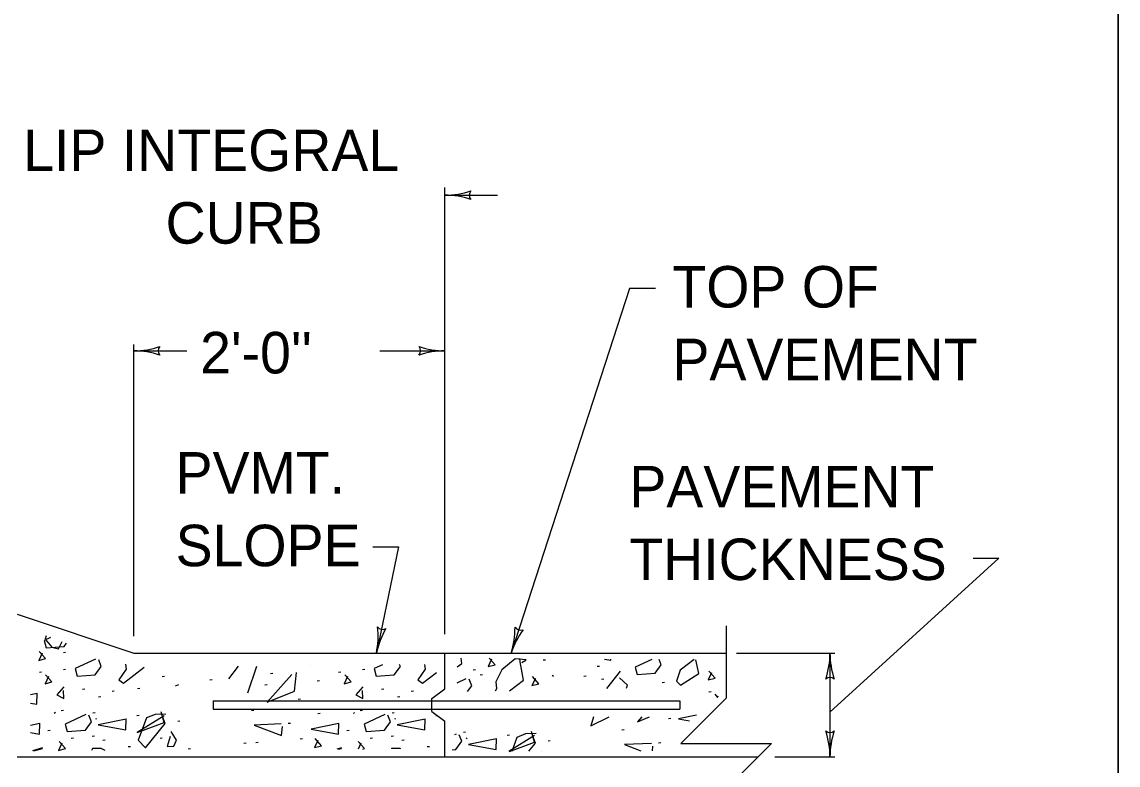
# Model space of a CAD drawing. Extents: x 1007 to 1035.5, y 1000.5 to 1021.5.
# Drawn here: x 1030.21 to 1035.5, y 1007.42 to 1011 of the extents above; entities that cross this region are included whole.
import ezdxf

# ---------------------------------------------------------------- set-up
doc = ezdxf.new("R2010")
doc.units = 0
for name, color, linetype in [('Level 1', 7, 'Continuous'), ('Level 10', 7, 'Continuous'), ('Level 11', 7, 'Continuous')]:
    doc.layers.add(name, color=color, linetype=linetype)

msp = doc.modelspace()

# ---------------------------------------------------------------- linework, layer by layer
at = {"layer": 'Level 1'}
for p, q in [((1032.2541, 1008.0507), (1032.2541, 1010.2016)), ((1032.2541, 1010.1655), (1032.5083, 1010.1655)), ((1033.1447, 1009.7149), (1032.5729, 1007.9585)), ((1033.2697, 1009.7149), (1033.1447, 1009.7149)), ((1030.7541, 1008.0409), (1030.7541, 1009.4463)), ((1030.7541, 1009.4155), (1031.0096, 1009.4155)), ((1031.9403, 1009.4155), (1032.2541, 1009.4155)), ((1031.9056, 1008.4711), (1032.0306, 1008.4711)), ((1032.0306, 1008.4711), (1031.9235, 1007.9585)), ((1034.9258, 1008.4156), (1034.1107, 1007.6746)), ((1034.8008, 1008.4156), (1034.9258, 1008.4156)), ((1030.1916, 1008.146), (1030.7541, 1007.9585)), ((1030.7541, 1007.9585), (1033.6107, 1007.9585)), ((1032.2541, 1007.7865), (1032.2541, 1007.9585)), ((1033.6602, 1007.9585), (1034.1343, 1007.9585)), ((1034.1107, 1007.9585), (1034.1107, 1007.4585)), ((1032.1916, 1007.7398), (1032.2541, 1007.7865)), ((1031.1371, 1007.728), (1033.3871, 1007.728)), ((1031.1371, 1007.728), (1031.1371, 1007.689)), ((1032.1916, 1007.6773), (1032.1916, 1007.7398)), ((1033.3871, 1007.728), (1033.3871, 1007.689)), ((1031.1371, 1007.689), (1033.3871, 1007.689)), ((1032.1916, 1007.6773), (1032.2541, 1007.6303)), ((1032.2541, 1007.4585), (1032.2541, 1007.6303)), ((1030.1916, 1007.4585), (1030.7541, 1007.4585)), ((1030.7541, 1007.4585), (1033.7648, 1007.4585)), ((1033.8453, 1007.4585), (1034.1343, 1007.4585))]:
    msp.add_line(p, q, dxfattribs=at)
for points in [[(1033.6107, 1008.0899), (1033.6107, 1007.7418), (1033.3918, 1007.5231), (1033.8293, 1007.523), (1033.6106, 1007.3043), (1033.6106, 1006.7407)], [(1030.3313, 1008.0413), (1030.3262, 1008.0263)], [(1030.3519, 1008.0341), (1030.3211, 1008.0198)], [(1030.3211, 1008.0198), (1030.3308, 1007.9838)], [(1030.3262, 1008.0263), (1030.3581, 1007.9874)], [(1030.3308, 1007.9838), (1030.4182, 1007.9908)], [(1030.3581, 1007.9874), (1030.3913, 1007.9791)], [(1030.3913, 1007.9791), (1030.3983, 1007.9958)], [(1030.3983, 1007.9958), (1030.4088, 1008.014)], [(1030.4182, 1007.9908), (1030.4298, 1008.0066)], [(1030.3119, 1007.9583), (1030.2953, 1007.9237), (1030.3286, 1007.932), (1030.298, 1007.9667)], [(1030.4251, 1007.9618), (1030.414, 1007.9605)], [(1032.3353, 1007.9084), (1032.3329, 1007.935)], [(1032.4957, 1007.9024), (1032.4678, 1007.9341)], [(1032.6169, 1007.9168), (1032.6155, 1007.932)], [(1030.4251, 1007.8802), (1030.414, 1007.8788)], [(1030.5693, 1007.9295), (1030.4708, 1007.8838), (1030.4806, 1007.8477), (1030.5679, 1007.8546), (1030.5971, 1007.8948), (1030.5846, 1007.9267)], [(1030.7173, 1007.8806), (1030.6812, 1007.8307)], [(1030.7034, 1007.814), (1030.8043, 1007.8904)], [(1030.7143, 1007.906), (1030.7173, 1007.8806)], [(1031.2576, 1007.8952), (1031.2106, 1007.8348)], [(1031.3035, 1007.7668), (1031.347, 1007.8961)], [(1031.6043, 1007.8988), (1031.6045, 1007.8987)], [(1031.6045, 1007.8987), (1031.6048, 1007.8988)], [(1031.8671, 1007.8802), (1031.856, 1007.8788)], [(1031.9532, 1007.9025), (1031.9128, 1007.8838)], [(1031.9128, 1007.8838), (1031.9226, 1007.8477)], [(1032.0099, 1007.8546), (1032.0391, 1007.8948)], [(1032.0391, 1007.8948), (1032.0357, 1007.9033)], [(1032.1593, 1007.8806), (1032.1232, 1007.8307)], [(1032.1563, 1007.9046), (1032.1593, 1007.8806)], [(1032.3128, 1007.893), (1032.3353, 1007.9084)], [(1032.479, 1007.9288), (1032.4623, 1007.8941)], [(1032.4623, 1007.8941), (1032.4957, 1007.9024)], [(1032.5933, 1007.9306), (1032.5282, 1007.8779)], [(1032.6461, 1007.9264), (1032.5933, 1007.9306)], [(1032.6322, 1007.828), (1032.6169, 1007.9168)], [(1032.6253, 1007.9139), (1032.6447, 1007.9251)], [(1032.7385, 1007.9255), (1032.7274, 1007.9241)], [(1032.9995, 1007.8948), (1032.9884, 1007.8934)], [(1033.0239, 1007.9302), (1033.0544, 1007.9248)], [(1033.0544, 1007.9248), (1033.0545, 1007.93)], [(1033.251, 1007.9286), (1033.1713, 1007.8916)], [(1033.1713, 1007.8916), (1033.181, 1007.8555)], [(1033.2683, 1007.8624), (1033.2975, 1007.9027)], [(1033.2975, 1007.9027), (1033.2874, 1007.9283)], [(1033.4561, 1007.9272), (1033.3877, 1007.8765)], [(1033.4778, 1007.8598), (1033.4635, 1007.9271)], [(1030.3093, 1007.8666), (1030.2983, 1007.8652)], [(1030.3425, 1007.8461), (1030.3259, 1007.8114), (1030.3592, 1007.8197), (1030.3287, 1007.8543)], [(1030.6812, 1007.8307), (1030.7034, 1007.814)], [(1030.9015, 1007.8462), (1030.8904, 1007.8448)], [(1031.1319, 1007.8292), (1031.1208, 1007.8278)], [(1031.5158, 1007.8557), (1031.3964, 1007.7225), (1031.5283, 1007.7752), (1031.5379, 1007.8653)], [(1031.4247, 1007.8598), (1031.4135, 1007.8584)], [(1031.6493, 1007.8258), (1031.6382, 1007.8243)], [(1031.7513, 1007.8666), (1031.7403, 1007.8652)], [(1031.7845, 1007.8461), (1031.7679, 1007.8114), (1031.8012, 1007.8197), (1031.7707, 1007.8543)], [(1031.9226, 1007.8477), (1032.0099, 1007.8546)], [(1032.1232, 1007.8307), (1032.1454, 1007.814)], [(1032.1454, 1007.814), (1032.214, 1007.8659)], [(1032.3553, 1007.8353), (1032.3108, 1007.8145)], [(1032.383, 1007.8006), (1032.3705, 1007.8324)], [(1032.4016, 1007.8778), (1032.3904, 1007.8764)], [(1032.4356, 1007.854), (1032.4245, 1007.8526)], [(1032.5282, 1007.8779), (1032.499, 1007.821)], [(1032.5658, 1007.7777), (1032.6322, 1007.828)], [(1032.69, 1007.8369), (1032.6733, 1007.8023), (1032.7067, 1007.8105), (1032.6762, 1007.8452)], [(1032.7778, 1007.846), (1032.7708, 1007.8515)], [(1032.9349, 1007.8472), (1032.9238, 1007.8458)], [(1033.0199, 1007.8336), (1033.0088, 1007.8322)], [(1033.0992, 1007.8723), (1033.0335, 1007.7882)], [(1033.1338, 1007.8044), (1033.0964, 1007.8391)], [(1033.181, 1007.8555), (1033.2683, 1007.8624)], [(1033.3877, 1007.8765), (1033.371, 1007.8238)], [(1033.3904, 1007.8044), (1033.4778, 1007.8598)], [(1033.5398, 1007.8641), (1033.5232, 1007.8294), (1033.5565, 1007.8378), (1033.5259, 1007.8724)], [(1030.4163, 1007.796), (1030.383, 1007.7572), (1030.4163, 1007.7405), (1030.4149, 1007.7793)], [(1030.5169, 1007.7849), (1030.5058, 1007.7835)], [(1030.6599, 1007.7747), (1030.6488, 1007.7733)], [(1030.7824, 1007.7883), (1030.7713, 1007.7869)], [(1030.9697, 1007.8058), (1030.9531, 1007.7988)], [(1031.3974, 1007.8053), (1031.3863, 1007.8039)], [(1031.8583, 1007.796), (1031.825, 1007.7572), (1031.8583, 1007.7405), (1031.8569, 1007.7793)], [(1031.9589, 1007.7849), (1031.9478, 1007.7835)], [(1032.1019, 1007.7747), (1032.0908, 1007.7733)], [(1032.3632, 1007.7731), (1032.383, 1007.8006)], [(1032.5032, 1007.7863), (1032.4958, 1007.7761)], [(1032.499, 1007.821), (1032.5032, 1007.7863)], [(1033.129, 1007.7903), (1033.1338, 1007.8044)], [(1033.3127, 1007.8166), (1033.3016, 1007.8152)], [(1033.371, 1007.8238), (1033.3904, 1007.8044)], [(1030.2873, 1007.7641), (1030.256, 1007.7577)], [(1030.2859, 1007.7128), (1030.2873, 1007.7655)], [(1030.5953, 1007.7475), (1030.5841, 1007.7461)], [(1031.5573, 1007.7373), (1031.5463, 1007.7358)], [(1032.0373, 1007.7475), (1032.0261, 1007.7461)], [(1033.5373, 1007.7723), (1033.5262, 1007.7709)], [(1033.5693, 1007.7455), (1033.5566, 1007.7601)], [(1033.5704, 1007.7518), (1033.566, 1007.7427)], [(1030.256, 1007.7181), (1030.2859, 1007.7128)], [(1030.3761, 1007.6718), (1030.3705, 1007.6676)], [(1030.4148, 1007.6814), (1030.4038, 1007.68)], [(1030.568, 1007.6713), (1030.5569, 1007.6698)], [(1030.9003, 1007.6565), (1030.77, 1007.576), (1030.9003, 1007.6246), (1030.8851, 1007.6759)], [(1031.3328, 1007.6828), (1031.3217, 1007.6814)], [(1031.6527, 1007.6678), (1031.6416, 1007.6664)], [(1031.8181, 1007.6718), (1031.8125, 1007.6676)], [(1031.8568, 1007.6814), (1031.8458, 1007.68)], [(1032.01, 1007.6713), (1031.9989, 1007.6698)], [(1030.3009, 1007.6198), (1030.256, 1007.6105)], [(1030.2996, 1007.5685), (1030.3009, 1007.6212)], [(1030.5217, 1007.6627), (1030.4233, 1007.6168), (1030.4329, 1007.5808), (1030.5203, 1007.5878), (1030.5494, 1007.628), (1030.5369, 1007.6598)], [(1030.5758, 1007.6398), (1030.5703, 1007.6426)], [(1030.7162, 1007.6402), (1030.5816, 1007.6125), (1030.7148, 1007.5889), (1030.7162, 1007.6416)], [(1030.779, 1007.6576), (1030.7679, 1007.6562)], [(1030.9087, 1007.6648), (1030.8573, 1007.6634), (1030.8143, 1007.6468), (1030.7755, 1007.5386), (1030.8102, 1007.5025), (1030.9045, 1007.619), (1030.8878, 1007.6662)], [(1030.9764, 1007.6303), (1030.9653, 1007.629)], [(1031.4644, 1007.6177), (1031.334, 1007.6121), (1031.4658, 1007.5622), (1031.4713, 1007.6052)], [(1031.5098, 1007.6202), (1031.4986, 1007.6188)], [(1031.7429, 1007.6198), (1031.6084, 1007.592), (1031.7416, 1007.5685), (1031.7429, 1007.6212)], [(1031.9637, 1007.6627), (1031.8653, 1007.6168), (1031.8749, 1007.5808), (1031.9623, 1007.5878), (1031.9914, 1007.628), (1031.9789, 1007.6598)], [(1032.0178, 1007.6398), (1032.0123, 1007.6426)], [(1032.1582, 1007.6402), (1032.0236, 1007.6125), (1032.1568, 1007.5889), (1032.1582, 1007.6416)], [(1032.2113, 1007.6564), (1032.2099, 1007.6562)], [(1032.9703, 1007.6516), (1032.9577, 1007.6088)], [(1032.9577, 1007.6088), (1033.046, 1007.6516)], [(1033.2032, 1007.6516), (1033.1823, 1007.6283)], [(1033.1823, 1007.6283), (1033.2407, 1007.6516)], [(1033.3433, 1007.643), (1033.3322, 1007.6416)], [(1033.4665, 1007.6598), (1033.3807, 1007.6421)], [(1033.3807, 1007.6421), (1033.4339, 1007.6327)], [(1030.256, 1007.5763), (1030.2996, 1007.5685)], [(1030.3502, 1007.5861), (1030.3391, 1007.5848)], [(1030.9295, 1007.5566), (1030.9143, 1007.5094), (1030.9475, 1007.5108), (1030.96, 1007.5386), (1030.9337, 1007.5802)], [(1031.7922, 1007.5861), (1031.7811, 1007.5848)], [(1032.3076, 1007.5684), (1032.3006, 1007.5652)], [(1032.3353, 1007.5338), (1032.3228, 1007.5656)], [(1032.3539, 1007.577), (1032.3428, 1007.5756)], [(1032.5649, 1007.5633), (1032.5538, 1007.5619)], [(1032.6863, 1007.5623), (1032.5614, 1007.4852)], [(1032.6433, 1007.5692), (1032.6003, 1007.5525)], [(1032.6946, 1007.5706), (1032.6433, 1007.5692)], [(1032.6863, 1007.5303), (1032.671, 1007.5817)], [(1032.6904, 1007.5248), (1032.6738, 1007.5719)], [(1033.1187, 1007.5886), (1033.1076, 1007.5872)], [(1030.4072, 1007.5248), (1030.3906, 1007.4901), (1030.4238, 1007.4984), (1030.3933, 1007.5331)], [(1030.4625, 1007.5487), (1030.4514, 1007.5473)], [(1030.5646, 1007.5589), (1030.5535, 1007.5575)], [(1030.6157, 1007.5385), (1030.6045, 1007.5371)], [(1030.8913, 1007.5487), (1030.8803, 1007.5473)], [(1031.2953, 1007.5248), (1031.2842, 1007.5235)], [(1031.3532, 1007.5283), (1031.3421, 1007.5269)], [(1031.5676, 1007.5453), (1031.5565, 1007.5439)], [(1031.6416, 1007.5383), (1031.6249, 1007.5037), (1031.6583, 1007.512), (1031.6278, 1007.5467)], [(1031.8658, 1007.4984), (1031.8353, 1007.5331)], [(1031.8492, 1007.5248), (1031.8355, 1007.4963)], [(1031.9045, 1007.5487), (1031.8934, 1007.5473)], [(1032.0066, 1007.5589), (1031.9955, 1007.5575)], [(1032.0577, 1007.5385), (1032.0465, 1007.5371)], [(1032.3063, 1007.4935), (1032.3353, 1007.5338)], [(1032.3618, 1007.5456), (1032.3562, 1007.5483)], [(1032.5021, 1007.5459), (1032.3675, 1007.5183), (1032.5007, 1007.4947), (1032.5021, 1007.5473)], [(1032.5651, 1007.4852), (1032.6863, 1007.5303)], [(1032.6003, 1007.5525), (1032.5761, 1007.4853)], [(1032.6587, 1007.4856), (1032.6904, 1007.5248)], [(1032.7623, 1007.5361), (1032.7512, 1007.5348)], [(1033.2503, 1007.5234), (1033.1199, 1007.5178)], [(1033.1199, 1007.5178), (1033.1993, 1007.4878)], [(1033.2543, 1007.488), (1033.2573, 1007.5109)], [(1033.2957, 1007.5259), (1033.2845, 1007.5245)], [(1030.3137, 1007.5025), (1030.2655, 1007.4882)], [(1030.2718, 1007.4882), (1030.3137, 1007.4998)], [(1030.555, 1007.4983), (1030.5499, 1007.4897)], [(1030.5966, 1007.4983), (1030.555, 1007.4983)], [(1030.615, 1007.49), (1030.5966, 1007.4983)], [(1030.7382, 1007.5078), (1030.7271, 1007.5064)], [(1031.0274, 1007.4977), (1031.0163, 1007.4963)], [(1031.7557, 1007.5025), (1031.733, 1007.4958)], [(1031.7414, 1007.4958), (1031.7557, 1007.4998)], [(1031.8578, 1007.4965), (1031.8658, 1007.4984)], [(1031.997, 1007.4983), (1031.9963, 1007.4972)], [(1032.0386, 1007.4983), (1031.997, 1007.4983)], [(1032.0407, 1007.4974), (1032.0386, 1007.4983)], [(1032.1802, 1007.5078), (1032.1691, 1007.5064)], [(1032.2894, 1007.4922), (1032.3063, 1007.4935)], [(1032.7198, 1007.4858), (1032.7196, 1007.4859)]]:
    msp.add_lwpolyline(points, dxfattribs=at)
for centre, radius, start, end in [((1032.2541, 1010.5561), 0.3906, 269.9878, 270), ((1032.2541, 1010.5561), 0.3906, 270, 288.6688), ((1032.2541, 1009.7749), 0.3906, 71.3472, 89.9939), ((1032.4026, 1010.1655), 0.0312, 138.7746, 220.8913), ((1030.7541, 1009.8061), 0.3906, 269.9878, 270), ((1030.7541, 1009.8061), 0.3906, 270, 288.6688), ((1030.7541, 1009.0249), 0.3906, 71.3472, 89.9939), ((1030.9026, 1009.4155), 0.0312, 138.7746, 220.8913), ((1032.1055, 1009.4155), 0.0312, 318.7746, 40.8913), ((1032.2541, 1009.0249), 0.3906, 90, 108.6688), ((1032.2541, 1009.8061), 0.3906, 251.3472, 269.9939), ((1032.2541, 1009.0249), 0.3906, 89.9878, 90), ((1031.5411, 1008.0384), 0.3906, 348.2001, 6.8689), ((1032.3059, 1007.8786), 0.3906, 149.5473, 168.194), ((1031.9539, 1008.1039), 0.0312, 216.9747, 299.0914), ((1032.2015, 1008.0794), 0.3906, 341.9689, 0.6376), ((1032.9444, 1007.8376), 0.3906, 143.316, 161.9627), ((1032.6189, 1008.0997), 0.0312, 210.7435, 292.8602), ((1031.5411, 1008.0384), 0.3906, 348.1879, 348.2001), ((1032.2015, 1008.0794), 0.3906, 341.9566, 341.9689), ((1033.72, 1007.9585), 0.3906, 341.3472, 359.9939), ((1034.5013, 1007.9585), 0.3906, 179.9878, 180), ((1034.5013, 1007.9585), 0.3906, 180, 198.6688), ((1034.1106, 1007.81), 0.0312, 48.7746, 130.8913), ((1034.1107, 1007.607), 0.0312, 228.7746, 310.8913), ((1033.72, 1007.4585), 0.3906, 0, 18.6688), ((1034.5013, 1007.4585), 0.3906, 161.3472, 179.9939), ((1033.72, 1007.4585), 0.3906, 359.9878, 0)]:
    msp.add_arc(centre, radius, start, end, dxfattribs=at)
at = {"layer": 'Level 10'}
msp.add_line((1035.5, 1021.5), (1035.5, 1000.5), dxfattribs=at)
at = {"layer": 'Level 11'}
msp.add_lwpolyline([(1007, 1000.5), (1035.5, 1000.5), (1035.5, 1021.5), (1007, 1021.5)], close=True, dxfattribs=at)

# ---------------------------------------------------------------- texts
at = {"layer": 'Level 1'}
for s, p in [('LIP INTEGRAL', (1030.2203, 1010.2816)), ('CURB', (1030.907, 1009.9316)), ('TOP OF', (1033.351, 1009.6238)), ("2'-0''", (1031.0736, 1009.3064)), ('PAVEMENT', (1033.351, 1009.2738)), ('PVMT.', (1030.9553, 1008.7273)), ('PAVEMENT', (1033.1432, 1008.6607)), ('SLOPE', (1030.9553, 1008.3773)), ('THICKNESS', (1033.1432, 1008.3107))]:
    msp.add_text(s, height=0.2, dxfattribs=at).set_placement(p)

doc.saveas('drawing.dxf')
